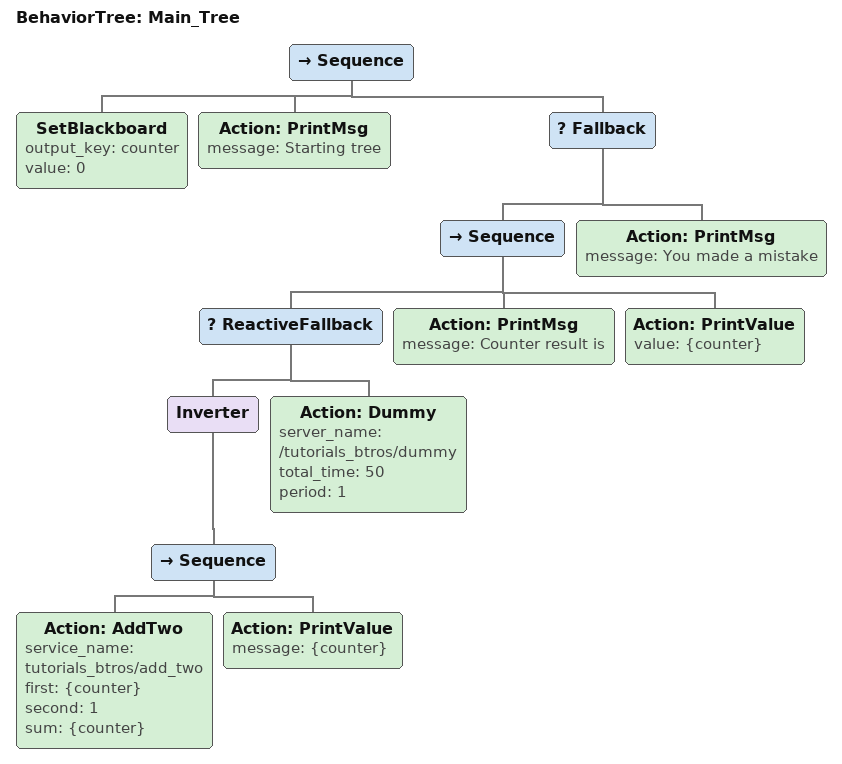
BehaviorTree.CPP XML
<?xml version="1.0"?>
<!-- With the reactive feedback you can run a continuously check the previous nodes while the DUmmy action is RUNNING -->
<root main_tree_to_execute ="Main_Tree">
	<BehaviorTree ID="Main_Tree">
		<Sequence>
		 	<SetBlackboard output_key="counter" value="0"/>
			<Action ID="PrintMsg" message="Starting tree"/>
			<Fallback>
				<Sequence>
					<ReactiveFallback>
						<Inverter>
							<Sequence>
								<Action ID="AddTwo" service_name = "tutorials_btros/add_two"	first = "{counter}" second= "1"	sum = "{counter}" />
								<Action ID="PrintValue" message="{counter}"/>
							</Sequence>
						</Inverter>
						<Action ID="Dummy" server_name="/tutorials_btros/dummy" total_time="50"  period="1" />
					</ReactiveFallback>
	      <Action ID="PrintMsg" message="Counter result is"/>
				<Action ID="PrintValue" value="{counter}"/>
			</Sequence>
			<Action ID="PrintMsg" message="You made a mistake"/>
		</Fallback>
		</Sequence>
	</BehaviorTree>
</root>
